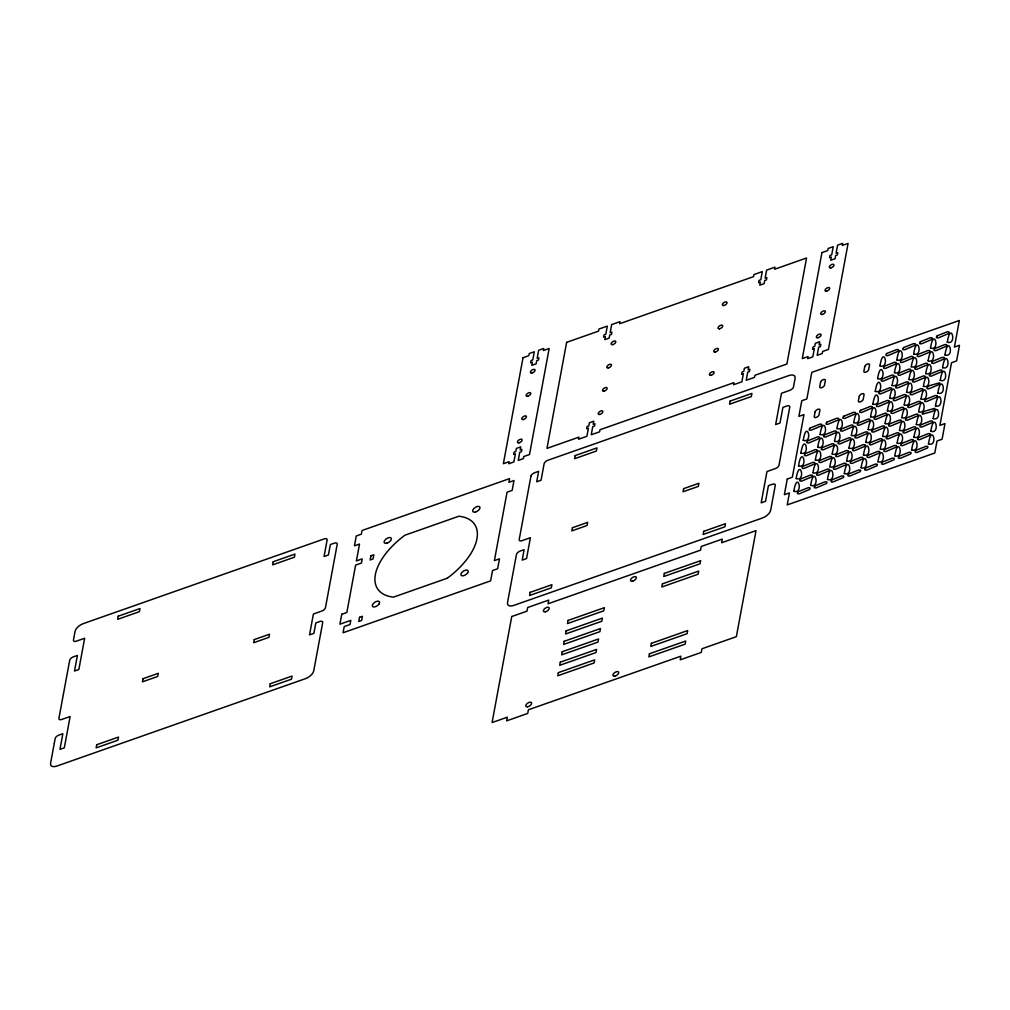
<?xml version="1.0" encoding="UTF-8"?>
<svg xmlns="http://www.w3.org/2000/svg" width="1010" height="1010" viewBox="0 0 1010 1010"><rect width="100%" height="100%" fill="white"/><g stroke="black" fill="none" stroke-linecap="round" stroke-linejoin="round"><path stroke-width="1.5" d="M939.224 384.444L928.834 388.837L927.167 388.686A2.639 1.351 -33.6 0 1 927.458 387.095L929.427 385.656L939.515 382.853A2.639 1.351 -33.6 0 1 939.224 384.444M934.49 409.946L932.52 411.386L922.433 414.188A2.639 1.351 -33.6 0 1 922.723 412.598L924.693 411.171L934.78 408.356A2.639 1.351 -33.6 0 1 934.49 409.946M793.835 491.251C804.124 494.685 797.193 469.221 793.835 491.251M796.183 478.563C806.472 481.997 799.541 456.533 796.183 478.563M798.531 465.85C808.821 469.284 801.889 443.819 798.531 465.85M800.905 453.086C811.194 456.52 804.25 431.055 800.905 453.086M803.266 440.347C813.555 443.769 806.624 418.304 803.266 440.347M810.651 485.393C820.941 488.815 814.01 463.35 810.651 485.393M813 472.705C823.289 476.127 816.358 450.662 813 472.705M815.348 459.992C825.65 463.413 818.706 437.949 815.348 459.992M817.721 447.228C828.011 450.649 821.079 425.197 817.721 447.228M820.082 434.477C830.384 437.911 823.44 412.446 820.082 434.477M827.48 479.472C837.77 482.906 830.839 457.442 827.48 479.472M829.829 466.784C840.118 470.218 833.187 444.753 829.829 466.784M832.177 454.071C842.479 457.505 835.535 432.04 832.177 454.071M834.55 441.307C844.84 444.741 837.909 419.276 834.55 441.307M836.911 428.568C847.213 431.99 840.269 406.525 836.911 428.568M844.309 473.551C854.599 476.985 847.668 451.52 844.309 473.551M846.658 460.863C856.947 464.297 850.016 438.832 846.658 460.863M849.006 448.15C859.295 451.584 852.364 426.119 849.006 448.15M851.38 435.398C861.669 438.82 854.738 413.355 851.38 435.398M853.74 422.647C864.03 426.081 857.099 400.616 853.74 422.647M861.126 467.693C871.415 471.127 864.484 445.662 861.126 467.693M863.474 455.005C873.764 458.439 866.832 432.974 863.474 455.005M865.822 442.292C876.125 445.726 869.181 420.261 865.822 442.292M868.196 429.528C878.485 432.962 871.554 407.497 868.196 429.528M870.557 416.789C880.859 420.21 873.915 394.746 870.557 416.789M872.905 404.101C883.194 407.522 876.263 382.058 872.905 404.101M875.266 391.388C885.555 394.809 878.624 369.344 875.266 391.388M877.627 378.624C887.916 382.045 880.985 356.593 877.627 378.624M877.968 461.721C888.257 465.155 881.326 439.691 877.968 461.721M879.988 365.873C890.29 369.306 883.346 343.842 879.988 365.873M880.316 449.033C890.605 452.467 883.662 427.003 880.316 449.033M882.664 436.32C892.954 439.754 886.022 414.289 882.664 436.32M885.038 423.556C895.327 426.99 888.383 401.526 885.038 423.556M887.399 410.817C897.688 414.239 890.757 388.787 887.399 410.817M889.747 398.129C900.036 401.551 893.105 376.099 889.747 398.129M892.108 385.416C902.397 388.837 895.453 363.385 892.108 385.416M894.469 372.652C904.758 376.086 897.827 350.622 894.469 372.652M894.797 455.813C905.086 459.234 898.155 433.77 894.797 455.813M896.829 359.901C907.119 363.335 900.188 337.87 896.829 359.901M897.133 443.125C907.434 446.546 900.491 421.082 897.133 443.125M899.493 430.411C909.783 433.833 902.852 408.368 899.493 430.411M901.854 417.648C912.156 421.069 905.212 395.617 901.854 417.648M904.228 404.896C914.517 408.33 907.586 382.866 904.228 404.896M906.576 392.208C916.865 395.642 909.934 370.178 906.576 392.208M908.924 379.495C919.226 382.929 912.283 357.464 908.924 379.495M911.298 366.731C921.587 370.165 914.656 344.7 911.298 366.731M911.626 449.892C921.915 453.313 914.984 427.861 911.626 449.892M913.659 353.992C923.948 357.414 917.017 331.962 913.659 353.992M913.962 437.204C924.264 440.625 917.32 415.173 913.962 437.204M916.322 424.49C926.612 427.912 919.681 402.46 916.322 424.49M918.683 411.726C928.985 415.16 922.042 389.696 918.683 411.726M921.057 398.988C931.346 402.409 924.415 376.945 921.057 398.988M923.405 386.3C933.694 389.721 926.763 364.256 923.405 386.3M925.753 373.586C936.055 377.008 929.112 351.543 925.753 373.586M928.127 360.822C938.416 364.244 931.485 338.792 928.127 360.822M928.455 443.971C938.744 447.405 931.813 421.94 928.455 443.971M930.488 348.071C940.777 351.505 933.846 326.041 930.488 348.071M930.791 431.283C941.093 434.717 934.149 409.252 930.791 431.283M933.152 418.569C943.441 422.003 936.51 396.539 933.152 418.569M935.512 405.818C945.814 409.239 938.871 383.775 935.512 405.818M937.886 393.067C948.175 396.488 941.244 371.036 937.886 393.067M940.234 380.379C950.524 383.8 943.592 358.348 940.234 380.379M942.582 367.665C952.885 371.087 945.941 345.635 942.582 367.665M944.956 354.901C955.245 358.335 948.314 332.871 944.956 354.901M947.317 342.163C957.606 345.584 950.675 320.12 947.317 342.163M530.932 476.24L519.216 539.466A3.724 1.906 -33.6 0 0 522.031 540.666L530.414 537.711L526.551 558.581L522.195 560.121L524.127 549.68L520.125 551.094A3.75 1.919 -33.6 0 0 516.426 554.591L507.5 602.755A8.32 4.255 -33.6 0 0 513.8 605.419L762.436 518.004A8.32 4.255 -33.6 0 0 770.668 510.239L775.263 485.456A3.75 1.919 -33.6 0 0 772.423 484.257L768.433 485.659L765.529 501.313L761.174 502.841L766.969 471.531L775.327 468.602A3.75 1.919 -33.6 0 0 779.026 465.105L789.744 407.194A3.75 1.919 -33.6 0 0 786.904 405.995L782.914 407.396L780.01 423.013L775.655 424.553L781.462 393.281L789.807 390.34A3.75 1.919 -33.6 0 0 793.506 386.843L795.11 378.22A8.282 4.229 -33.6 0 0 788.835 375.569L547.748 460.32A3.661 1.868 -33.6 0 0 544.125 463.741L541.07 480.23L536.714 481.757L538.646 471.329L534.631 472.743A3.75 1.919 -33.6 0 0 530.932 476.24M54.313 743.183L50.563 763.396A8.32 4.255 -33.6 0 0 56.863 766.06L305.5 678.644A8.32 4.255 -33.6 0 0 313.731 670.88L322.67 622.703A3.75 1.919 -33.6 0 0 319.829 621.503L315.827 622.917L313.895 633.346L309.54 634.873L313.403 614.004L321.786 611.063A3.724 1.906 -33.6 0 0 325.473 607.591L337.201 544.34A3.75 1.919 -33.6 0 0 334.373 543.14L330.346 544.554L328.414 554.995L324.058 556.523L327.114 540.034A3.661 1.868 -33.6 0 0 324.349 538.86L83.262 623.624A8.282 4.229 -33.6 0 0 75.068 631.351L73.465 639.986A3.75 1.919 -33.6 0 0 76.293 641.186L84.651 638.257L78.856 669.516L74.5 671.044L77.391 655.439L73.389 656.841A3.75 1.919 -33.6 0 0 69.69 660.338L58.933 718.261A3.75 1.919 -33.6 0 0 61.761 719.461L70.119 716.532L64.312 747.829L59.956 749.369L62.86 733.714L58.858 735.116A3.75 1.919 -33.6 0 0 55.159 738.613L54.313 743.183M118.233 616.201L117.652 619.332L139.443 611.669L140.024 608.538L118.233 616.201M96.72 744.736L96.139 747.867L117.93 740.204L118.511 737.073L96.72 744.736M143.041 678.695L142.46 681.826L157.712 676.46L158.292 673.329L143.041 678.695M254.293 639.582L253.712 642.713L268.95 637.348L269.531 634.217L254.293 639.582M273.205 561.724L272.624 564.855L294.402 557.192L294.983 554.061L273.205 561.724M270.276 683.719L269.695 686.85L291.486 679.187L292.067 676.056L270.276 683.719M341.746 614.282L339.916 624.205L350.798 620.367L350.028 624.546L344.221 626.591L343.072 632.752L490.633 580.876L492.552 570.536L497.64 568.756L499.47 558.833L494.382 560.626L507.07 492.186L512.158 490.393L513.989 480.52L508.901 482.313L509.583 478.614L362.034 530.49L361.353 534.176L356.265 535.969L354.434 545.842L359.522 544.062L356.391 560.916L362.199 558.871L361.428 563.05L355.621 565.095L346.834 612.502L341.746 614.282M359.522 617.312L358.739 621.478L361.643 620.456L362.426 616.289L359.522 617.312M370.91 555.816L370.14 559.982L373.043 558.959L373.826 554.793L370.91 555.816M523.028 357.679L503.371 463.704L509.166 461.671L508.787 463.754L513.875 461.961L515.39 453.831L513.648 454.437L514.065 452.139L515.807 451.533L516.388 448.402L520.756 446.862L520.175 449.993L521.917 449.387L521.488 451.685L519.746 452.291L518.231 460.434L523.306 458.654L523.698 456.558L529.518 454.513L549.162 348.488L543.355 350.533L543.746 348.45L538.658 350.23L537.156 358.373L538.898 357.767L538.469 360.052L536.727 360.671L536.146 363.802L531.79 365.33L532.371 362.199L530.629 362.817L531.045 360.519L532.8 359.901L534.303 351.77L529.215 353.55L528.836 355.646L523.028 357.679M511.742 616.529L492.085 722.554L507.336 717.188L506.666 720.837L527.725 713.439L528.394 709.79L680.892 656.172L680.222 659.82L701.281 652.422L701.95 648.774L736.366 636.666L756.023 530.641L721.607 542.749L722.276 539.087L701.218 546.498L700.549 550.147L548.051 603.765L548.72 600.104L527.662 607.515L526.993 611.164L511.742 616.529M566.623 342.352L546.978 448.377L578.932 437.141L578.541 439.236L586.898 436.295L588.401 428.152L586.659 428.77L587.088 426.473L588.83 425.866L589.411 422.735L593.766 421.195L593.186 424.326L594.928 423.72L594.499 426.018L592.756 426.624L591.254 434.767L599.599 431.826L599.99 429.742L733.891 382.664L733.512 384.747L741.858 381.818L743.373 373.675L741.63 374.293L742.047 371.996L743.789 371.377L744.37 368.246L748.726 366.718L748.145 369.849L749.887 369.231L749.47 371.528L747.728 372.147L746.213 380.278L754.571 377.349L754.95 375.265L786.904 364.029L806.548 258.005L774.607 269.241L774.986 267.145L766.64 270.087L765.125 278.23L766.88 277.611L766.451 279.909L764.709 280.527L764.128 283.646L759.772 285.186L760.353 282.055L758.611 282.661L759.028 280.376L760.77 279.757L762.285 271.614L753.927 274.556L753.548 276.639L619.635 323.718L620.026 321.635L611.669 324.563L610.166 332.707L611.909 332.088L611.479 334.386L609.737 335.004L609.156 338.135L604.801 339.663L605.381 336.532L603.639 337.151L604.068 334.853L605.811 334.234L607.313 326.104L598.968 329.033L598.577 331.116L566.623 342.352M530.136 592.365L529.556 595.496L551.334 587.833L551.914 584.702L530.136 592.365M575.182 455.56L574.602 458.691L596.38 451.028L596.96 447.897L575.182 455.56M572.392 527.75L571.812 530.881L587.062 525.516L587.643 522.385L572.392 527.75M558.366 672.622L557.785 675.753L594.095 662.977L594.675 659.858L558.366 672.622M560.298 662.181L559.717 665.312L596.026 652.548L596.607 649.417L560.298 662.181M562.229 651.74L561.648 654.871L597.958 642.107L598.539 638.976L562.229 651.74M564.173 641.312L563.593 644.443L599.902 631.679L600.483 628.548L564.173 641.312M566.105 630.871L565.524 634.002L601.834 621.238L602.414 618.107L566.105 630.871M568.037 620.443L567.456 623.574L603.765 610.81L604.346 607.679L568.037 620.443M649.43 653.773L648.849 656.904L685.159 644.14L685.739 641.009L649.43 653.773M651.374 643.332L650.793 646.463L687.103 633.699L687.671 630.568L651.374 643.332M662.396 583.856L661.815 586.987L698.125 574.223L698.705 571.092L662.396 583.856M664.327 573.415L663.747 576.546L700.056 563.782L700.637 560.651L664.327 573.415M683.644 488.638L683.063 491.769L698.301 486.416L698.882 483.285L683.644 488.638M703.692 531.348L703.111 534.479L724.902 526.816L725.483 523.685L703.692 531.348M730.142 401.071L729.561 404.202L751.352 396.551L751.932 393.42L730.142 401.071M821.951 252.588L802.293 358.613L808.088 356.58L807.71 358.664L812.797 356.871L814.312 348.74L812.57 349.346L812.987 347.049L814.742 346.443L815.31 343.312L819.678 341.771L819.097 344.902L820.84 344.296L820.41 346.594L818.668 347.2L817.153 355.343L822.228 353.563L822.62 351.467L828.44 349.422L848.084 243.397L842.277 245.443L842.668 243.359L837.58 245.14L836.078 253.283L837.82 252.677L837.391 254.962L835.649 255.581L835.068 258.712L830.712 260.239L831.293 257.108L829.551 257.727L829.98 255.429L831.722 254.823L833.225 246.68L828.137 248.46L827.758 250.556L821.951 252.588M787.27 479.043L784.366 494.685L789.441 492.905L787.219 504.899L934.78 453.023L937.002 441.029L942.09 439.236L944.981 423.581L939.906 425.374L951.521 362.729L956.596 360.936L959.5 345.281L954.412 347.074L959.336 320.498L811.788 372.374L806.864 398.95L801.776 400.73L798.872 416.385L803.96 414.592L792.345 477.25L787.27 479.043M820.587 382.171L819.741 386.767A2.752 1.401 -33.6 0 0 821.812 387.638A2.752 1.401 -33.6 0 0 824.526 385.075L825.385 380.48A2.752 1.401 -33.6 0 0 823.302 379.608A2.752 1.401 -33.6 0 0 820.587 382.171M815.108 411.878L814.249 416.461A2.752 1.401 -33.6 0 0 816.332 417.345A2.752 1.401 -33.6 0 0 819.047 414.782L819.893 410.186A2.752 1.401 -33.6 0 0 817.822 409.315A2.752 1.401 -33.6 0 0 815.108 411.878M859.258 396.349L858.399 400.945A2.752 1.401 -33.6 0 0 860.482 401.828A2.752 1.401 -33.6 0 0 863.197 399.266L864.042 394.67A2.752 1.401 -33.6 0 0 861.972 393.786A2.752 1.401 -33.6 0 0 859.258 396.349M864.724 366.643L863.878 371.238A2.752 1.401 -33.6 0 0 865.949 372.122A2.752 1.401 -33.6 0 0 868.663 369.559L869.522 364.963A2.752 1.401 -33.6 0 0 867.438 364.08A2.752 1.401 -33.6 0 0 864.724 366.643M379.053 603.967L378.952 604.144A4.166 2.134 -33.6 0 1 372.703 606.619A4.166 2.134 -33.6 0 1 375.96 601.657A4.166 2.134 -33.6 0 1 379.192 603.778L379.053 603.967M467.643 572.822L467.542 572.998A4.166 2.134 -33.6 0 1 461.292 575.473A4.166 2.134 -33.6 0 1 464.562 570.511A4.166 2.134 -33.6 0 1 467.781 572.632L467.643 572.822M810.058 428.063L809.654 428.505A2.639 1.351 -33.6 0 0 809.364 430.096L811.043 430.247L821.42 425.854A2.639 1.351 -33.6 0 0 821.711 424.263L820.044 424.112L810.058 428.063M807.684 440.802L807.293 441.256A2.639 1.351 -33.6 0 0 806.99 442.834L808.669 442.999L819.047 438.605A2.639 1.351 -33.6 0 0 819.35 437.014L817.671 436.863L807.684 440.802M886.805 353.487L886.401 353.929A2.639 1.351 -33.6 0 0 886.111 355.52L887.79 355.672L898.168 351.278A2.639 1.351 -33.6 0 0 898.458 349.7L896.792 349.548L886.805 353.487M826.887 422.142L826.483 422.597A2.639 1.351 -33.6 0 0 826.193 424.175L827.872 424.326L838.25 419.933A2.639 1.351 -33.6 0 0 838.54 418.355L836.873 418.203L826.887 422.142M805.323 453.566L804.919 454.02A2.639 1.351 -33.6 0 0 804.629 455.598L806.308 455.75L816.686 451.356A2.639 1.351 -33.6 0 0 816.976 449.778L815.31 449.627L805.323 453.566M884.432 366.239L884.04 366.68A2.639 1.351 -33.6 0 0 883.75 368.271L885.417 368.423L895.807 364.029A2.639 1.351 -33.6 0 0 896.097 362.438L894.418 362.287L884.432 366.239M824.514 434.893L824.122 435.335A2.639 1.351 -33.6 0 0 823.819 436.926L825.498 437.077L835.876 432.684A2.639 1.351 -33.6 0 0 836.179 431.093L834.5 430.942L824.514 434.893M903.622 347.566L903.23 348.021A2.639 1.351 -33.6 0 0 902.94 349.599L904.619 349.763L914.997 345.37A2.639 1.351 -33.6 0 0 915.287 343.779L913.621 343.627L903.622 347.566M843.716 416.234L843.312 416.675A2.639 1.351 -33.6 0 0 843.022 418.266L844.701 418.418L855.079 414.024A2.639 1.351 -33.6 0 0 855.369 412.433L853.702 412.282L843.716 416.234M802.963 466.279L802.571 466.734A2.639 1.351 -33.6 0 0 802.268 468.312L803.947 468.463L814.338 464.07A2.639 1.351 -33.6 0 0 814.628 462.492L812.949 462.34L802.963 466.279M882.071 378.99L881.679 379.444A2.639 1.351 -33.6 0 0 881.376 381.022L883.056 381.174L893.433 376.793A2.639 1.351 -33.6 0 0 893.736 375.202L892.057 375.051L882.071 378.99M822.153 447.657L821.749 448.099A2.639 1.351 -33.6 0 0 821.458 449.69L823.137 449.841L833.515 445.448A2.639 1.351 -33.6 0 0 833.806 443.857L832.139 443.706L822.153 447.657M901.261 360.317L900.869 360.759A2.639 1.351 -33.6 0 0 900.579 362.35L902.246 362.502L912.636 358.108A2.639 1.351 -33.6 0 0 912.926 356.53L911.247 356.366L901.261 360.317M841.343 428.972L840.951 429.427A2.639 1.351 -33.6 0 0 840.648 431.005L842.327 431.156L852.705 426.763A2.639 1.351 -33.6 0 0 853.008 425.185L851.329 425.033L841.343 428.972M920.451 341.658L920.059 342.1A2.639 1.351 -33.6 0 0 919.769 343.69L921.436 343.842L931.826 339.448A2.639 1.351 -33.6 0 0 932.116 337.858L930.45 337.706L920.451 341.658M860.533 410.312L860.141 410.754A2.639 1.351 -33.6 0 0 859.851 412.345L861.53 412.497L871.908 408.103A2.639 1.351 -33.6 0 0 872.198 406.525L870.532 406.361L860.533 410.312M800.614 478.967L800.223 479.422A2.639 1.351 -33.6 0 0 799.933 481L801.599 481.151L811.989 476.758A2.639 1.351 -33.6 0 0 812.28 475.18L810.601 475.028L800.614 478.967M879.71 391.703L879.319 392.158A2.639 1.351 -33.6 0 0 879.028 393.736L880.695 393.887L891.085 389.506A2.639 1.351 -33.6 0 0 891.375 387.916L889.696 387.764L879.71 391.703M819.792 460.371L819.4 460.812A2.639 1.351 -33.6 0 0 819.097 462.403L820.776 462.555L831.154 458.161A2.639 1.351 -33.6 0 0 831.457 456.57L829.778 456.419L819.792 460.371M898.9 373.081L898.496 373.523A2.639 1.351 -33.6 0 0 898.206 375.114L899.885 375.265L910.262 370.872A2.639 1.351 -33.6 0 0 910.553 369.281L908.886 369.13L898.9 373.081M838.982 441.736L838.578 442.178A2.639 1.351 -33.6 0 0 838.287 443.769L839.966 443.92L850.344 439.527A2.639 1.351 -33.6 0 0 850.635 437.949L848.968 437.784L838.982 441.736M918.09 354.396L917.699 354.851A2.639 1.351 -33.6 0 0 917.396 356.429L919.075 356.58L929.465 352.2A2.639 1.351 -33.6 0 0 929.755 350.609L928.076 350.457L918.09 354.396M858.172 423.064L857.78 423.506A2.639 1.351 -33.6 0 0 857.477 425.096L859.156 425.248L869.534 420.854A2.639 1.351 -33.6 0 0 869.837 419.264L868.158 419.112L858.172 423.064M798.266 491.655L797.875 492.11A2.639 1.351 -33.6 0 0 797.572 493.688L799.251 493.852L809.629 489.459A2.639 1.351 -33.6 0 0 809.932 487.868L808.253 487.716L798.266 491.655M937.28 335.737L936.889 336.191A2.639 1.351 -33.6 0 0 936.598 337.769L938.265 337.921L948.655 333.527A2.639 1.351 -33.6 0 0 948.945 331.949L947.266 331.798L937.28 335.737M877.362 404.391L876.97 404.846A2.639 1.351 -33.6 0 0 876.68 406.424L878.359 406.576L888.737 402.195A2.639 1.351 -33.6 0 0 889.027 400.604L887.361 400.452L877.362 404.391M817.443 473.059L817.052 473.501A2.639 1.351 -33.6 0 0 816.762 475.091L818.428 475.243L828.819 470.849A2.639 1.351 -33.6 0 0 829.109 469.259L827.43 469.107L817.443 473.059M896.539 385.795L896.148 386.237A2.639 1.351 -33.6 0 0 895.857 387.827L897.524 387.979L907.914 383.585A2.639 1.351 -33.6 0 0 908.205 381.995L906.525 381.843L896.539 385.795M836.621 454.449L836.23 454.891A2.639 1.351 -33.6 0 0 835.927 456.482L837.606 456.634L847.983 452.24A2.639 1.351 -33.6 0 0 848.286 450.662L846.607 450.498L836.621 454.449M915.729 367.16L915.325 367.602A2.639 1.351 -33.6 0 0 915.035 369.193L916.714 369.344L927.092 364.951A2.639 1.351 -33.6 0 0 927.382 363.373L925.716 363.221L915.729 367.16M855.811 435.815L855.407 436.269A2.639 1.351 -33.6 0 0 855.117 437.848L856.796 437.999L867.173 433.618A2.639 1.351 -33.6 0 0 867.464 432.027L865.797 431.876L855.811 435.815M934.919 348.488L934.528 348.93A2.639 1.351 -33.6 0 0 934.225 350.52L935.904 350.672L946.282 346.278A2.639 1.351 -33.6 0 0 946.585 344.688L944.906 344.536L934.919 348.488M875.001 417.143L874.597 417.584A2.639 1.351 -33.6 0 0 874.306 419.175L875.986 419.327L886.363 414.933A2.639 1.351 -33.6 0 0 886.666 413.355L884.987 413.204L875.001 417.143M815.095 485.747L814.704 486.189A2.639 1.351 -33.6 0 0 814.401 487.779L816.08 487.931L826.458 483.537A2.639 1.351 -33.6 0 0 826.761 481.947L825.082 481.795L815.095 485.747M894.191 398.483L893.799 398.925A2.639 1.351 -33.6 0 0 893.509 400.515L895.176 400.667L905.566 396.273A2.639 1.351 -33.6 0 0 905.856 394.683L904.19 394.531L894.191 398.483M834.273 467.138L833.881 467.579A2.639 1.351 -33.6 0 0 833.591 469.17L835.257 469.322L845.648 464.928A2.639 1.351 -33.6 0 0 845.938 463.35L844.259 463.186L834.273 467.138M913.368 379.874L912.977 380.315A2.639 1.351 -33.6 0 0 912.686 381.906L914.353 382.058L924.743 377.664A2.639 1.351 -33.6 0 0 925.034 376.086L923.355 375.935L913.368 379.874M853.45 448.528L853.059 448.983A2.639 1.351 -33.6 0 0 852.756 450.561L854.435 450.712L864.812 446.332A2.639 1.351 -33.6 0 0 865.115 444.741L863.436 444.589L853.45 448.528M932.558 361.252L932.154 361.694A2.639 1.351 -33.6 0 0 931.864 363.272L933.543 363.436L943.921 359.042A2.639 1.351 -33.6 0 0 944.211 357.452L942.545 357.3L932.558 361.252M872.627 429.906L872.236 430.348A2.639 1.351 -33.6 0 0 871.946 431.939L873.625 432.091L884.003 427.697A2.639 1.351 -33.6 0 0 884.293 426.106L882.626 425.955L872.627 429.906M891.83 411.221L891.426 411.676A2.639 1.351 -33.6 0 0 891.136 413.254L892.815 413.418L903.192 409.025A2.639 1.351 -33.6 0 0 903.483 407.434L901.816 407.283L891.83 411.221M831.924 479.826L831.533 480.28A2.639 1.351 -33.6 0 0 831.23 481.858L832.909 482.01L843.287 477.616A2.639 1.351 -33.6 0 0 843.59 476.038L841.911 475.887L831.924 479.826M911.02 392.562L910.629 393.004A2.639 1.351 -33.6 0 0 910.338 394.594L912.005 394.746L922.395 390.352A2.639 1.351 -33.6 0 0 922.686 388.774L921.006 388.623L911.02 392.562M851.102 461.216L850.71 461.671A2.639 1.351 -33.6 0 0 850.42 463.249L852.086 463.401L862.477 459.02A2.639 1.351 -33.6 0 0 862.767 457.429L861.088 457.277L851.102 461.216M930.197 373.965L929.806 374.407A2.639 1.351 -33.6 0 0 929.503 375.985L931.182 376.149L941.56 371.756A2.639 1.351 -33.6 0 0 941.863 370.165L940.184 370.013L930.197 373.965M870.279 442.62L869.888 443.062A2.639 1.351 -33.6 0 0 869.585 444.652L871.264 444.804L881.642 440.41A2.639 1.351 -33.6 0 0 881.945 438.82L880.265 438.668L870.279 442.62M889.456 423.985L889.065 424.427A2.639 1.351 -33.6 0 0 888.775 426.018L890.441 426.169L900.832 421.776A2.639 1.351 -33.6 0 0 901.122 420.198L899.456 420.046L889.456 423.985M908.659 405.313L908.255 405.755A2.639 1.351 -33.6 0 0 907.965 407.346L909.644 407.497L920.022 403.104A2.639 1.351 -33.6 0 0 920.312 401.513L918.645 401.361L908.659 405.313M848.753 473.917L848.362 474.359A2.639 1.351 -33.6 0 0 848.059 475.95L849.738 476.101L860.116 471.708A2.639 1.351 -33.6 0 0 860.419 470.117L858.74 469.966L848.753 473.917M867.931 455.308L867.539 455.75A2.639 1.351 -33.6 0 0 867.249 457.341L868.916 457.492L879.306 453.099A2.639 1.351 -33.6 0 0 879.596 451.508L877.917 451.356L867.931 455.308M887.108 436.699L886.704 437.141A2.639 1.351 -33.6 0 0 886.414 438.731L888.093 438.883L898.471 434.489A2.639 1.351 -33.6 0 0 898.774 432.911L897.095 432.76L887.108 436.699M906.286 418.077L905.894 418.519A2.639 1.351 -33.6 0 0 905.604 420.109L907.27 420.261L917.661 415.867A2.639 1.351 -33.6 0 0 917.951 414.277L916.272 414.125L906.286 418.077M925.488 399.392L925.084 399.846A2.639 1.351 -33.6 0 0 924.794 401.424L926.473 401.576L936.851 397.183A2.639 1.351 -33.6 0 0 937.141 395.604L935.475 395.453L925.488 399.392M865.583 467.996L865.179 468.438A2.639 1.351 -33.6 0 0 864.888 470.029L866.567 470.18L876.945 465.787A2.639 1.351 -33.6 0 0 877.248 464.209L875.569 464.044L865.583 467.996M884.76 449.387L884.369 449.829A2.639 1.351 -33.6 0 0 884.066 451.419L885.745 451.571L896.135 447.177A2.639 1.351 -33.6 0 0 896.425 445.599L894.746 445.448L884.76 449.387M903.937 430.79L903.533 431.232A2.639 1.351 -33.6 0 0 903.243 432.81L904.922 432.974L915.3 428.581A2.639 1.351 -33.6 0 0 915.59 426.99L913.924 426.839L903.937 430.79M882.412 462.075L882.008 462.529A2.639 1.351 -33.6 0 0 881.717 464.108L883.397 464.259L893.774 459.878A2.639 1.351 -33.6 0 0 894.065 458.287L892.398 458.136L882.412 462.075M901.589 443.478L901.198 443.92A2.639 1.351 -33.6 0 0 900.895 445.498L902.574 445.662L912.952 441.269A2.639 1.351 -33.6 0 0 913.255 439.678L911.575 439.527L901.589 443.478M920.767 424.869L920.362 425.311A2.639 1.351 -33.6 0 0 920.072 426.902L921.751 427.053L932.129 422.66A2.639 1.351 -33.6 0 0 932.419 421.082L930.753 420.917L920.767 424.869M899.241 456.166L898.837 456.608A2.639 1.351 -33.6 0 0 898.547 458.199L900.226 458.351L910.603 453.957A2.639 1.351 -33.6 0 0 910.894 452.366L909.227 452.215L899.241 456.166M918.418 437.557L918.027 437.999A2.639 1.351 -33.6 0 0 917.724 439.59L919.403 439.741L929.781 435.348A2.639 1.351 -33.6 0 0 930.084 433.77L928.405 433.606L918.418 437.557M916.07 450.245L915.666 450.687A2.639 1.351 -33.6 0 0 915.376 452.278L917.055 452.43L927.433 448.036A2.639 1.351 -33.6 0 0 927.723 446.458L926.056 446.306L916.07 450.245M447.304 578.212L393.509 597.125A58.277 29.782 -33.6 0 1 404.909 535.212L458.856 516.236A58.277 29.782 -33.6 0 1 447.304 578.212M518.9 442.834A2.664 1.363 -33.6 0 0 522.12 439.779A2.664 1.363 -33.6 0 0 518.37 440.398A2.664 1.363 -33.6 0 0 518.9 442.834M523.218 419.554A2.664 1.363 -33.6 0 0 526.437 416.511A2.664 1.363 -33.6 0 0 522.688 417.13A2.664 1.363 -33.6 0 0 523.218 419.554M527.523 396.286A2.664 1.363 -33.6 0 0 530.755 393.243A2.664 1.363 -33.6 0 0 527.005 393.862A2.664 1.363 -33.6 0 0 527.523 396.286M531.841 373.018A2.664 1.363 -33.6 0 0 535.06 369.976A2.664 1.363 -33.6 0 0 531.31 370.594A2.664 1.363 -33.6 0 0 531.841 373.018M817.822 337.744A2.664 1.363 -33.6 0 0 821.042 334.701A2.664 1.363 -33.6 0 0 817.292 335.307A2.664 1.363 -33.6 0 0 817.822 337.744M822.14 314.476A2.664 1.363 -33.6 0 0 825.359 311.421A2.664 1.363 -33.6 0 0 821.61 312.039A2.664 1.363 -33.6 0 0 822.14 314.476M826.445 291.196A2.664 1.363 -33.6 0 0 829.677 288.153A2.664 1.363 -33.6 0 0 825.928 288.772A2.664 1.363 -33.6 0 0 826.445 291.196M830.763 267.928A2.664 1.363 -33.6 0 0 833.982 264.885A2.664 1.363 -33.6 0 0 830.233 265.504A2.664 1.363 -33.6 0 0 830.763 267.928M527.7 706.76A3.333 1.704 -33.6 0 0 531.576 702.897A3.333 1.704 -33.6 0 0 526.803 703.856A3.333 1.704 -33.6 0 0 527.7 706.76M545.615 611.732A3.333 1.704 -33.6 0 0 549.099 607.767A3.333 1.704 -33.6 0 0 544.175 609.156A3.333 1.704 -33.6 0 0 545.615 611.732M614.711 676.157A3.333 1.704 -33.6 0 0 618.739 672.344A3.333 1.704 -33.6 0 0 614.055 673.127A3.333 1.704 -33.6 0 0 614.711 676.157M632.715 581.103A3.333 1.704 -33.6 0 0 636.262 577.152A3.333 1.704 -33.6 0 0 631.338 578.49A3.333 1.704 -33.6 0 0 632.715 581.103M723.804 305.525A2.664 1.363 -33.6 0 0 727.023 302.482A2.664 1.363 -33.6 0 0 723.274 303.101A2.664 1.363 -33.6 0 0 723.804 305.525M719.486 328.805A2.664 1.363 -33.6 0 0 722.718 325.75A2.664 1.363 -33.6 0 0 718.968 326.369A2.664 1.363 -33.6 0 0 719.486 328.805M715.181 352.073A2.664 1.363 -33.6 0 0 718.4 349.031A2.664 1.363 -33.6 0 0 714.651 349.649A2.664 1.363 -33.6 0 0 715.181 352.073M710.863 375.341A2.664 1.363 -33.6 0 0 714.083 372.299A2.664 1.363 -33.6 0 0 710.333 372.917A2.664 1.363 -33.6 0 0 710.863 375.341M612.552 344.637A2.664 1.363 -33.6 0 0 615.784 341.595A2.664 1.363 -33.6 0 0 612.035 342.213A2.664 1.363 -33.6 0 0 612.552 344.637M608.235 367.918A2.664 1.363 -33.6 0 0 611.467 364.863A2.664 1.363 -33.6 0 0 607.717 365.481A2.664 1.363 -33.6 0 0 608.235 367.918M603.929 391.186A2.664 1.363 -33.6 0 0 607.149 388.143A2.664 1.363 -33.6 0 0 603.399 388.762A2.664 1.363 -33.6 0 0 603.929 391.186M599.612 414.453A2.664 1.363 -33.6 0 0 602.844 411.411A2.664 1.363 -33.6 0 0 599.094 412.029A2.664 1.363 -33.6 0 0 599.612 414.453M475.495 512.007A4.166 2.134 -33.6 0 0 479.851 507.045A4.166 2.134 -33.6 0 0 473.677 508.787A4.166 2.134 -33.6 0 0 475.495 512.007M386.969 543.127A4.166 2.134 -33.6 0 0 391.249 538.153A4.166 2.134 -33.6 0 0 385.05 539.984A4.166 2.134 -33.6 0 0 386.969 543.127"/></g></svg>
